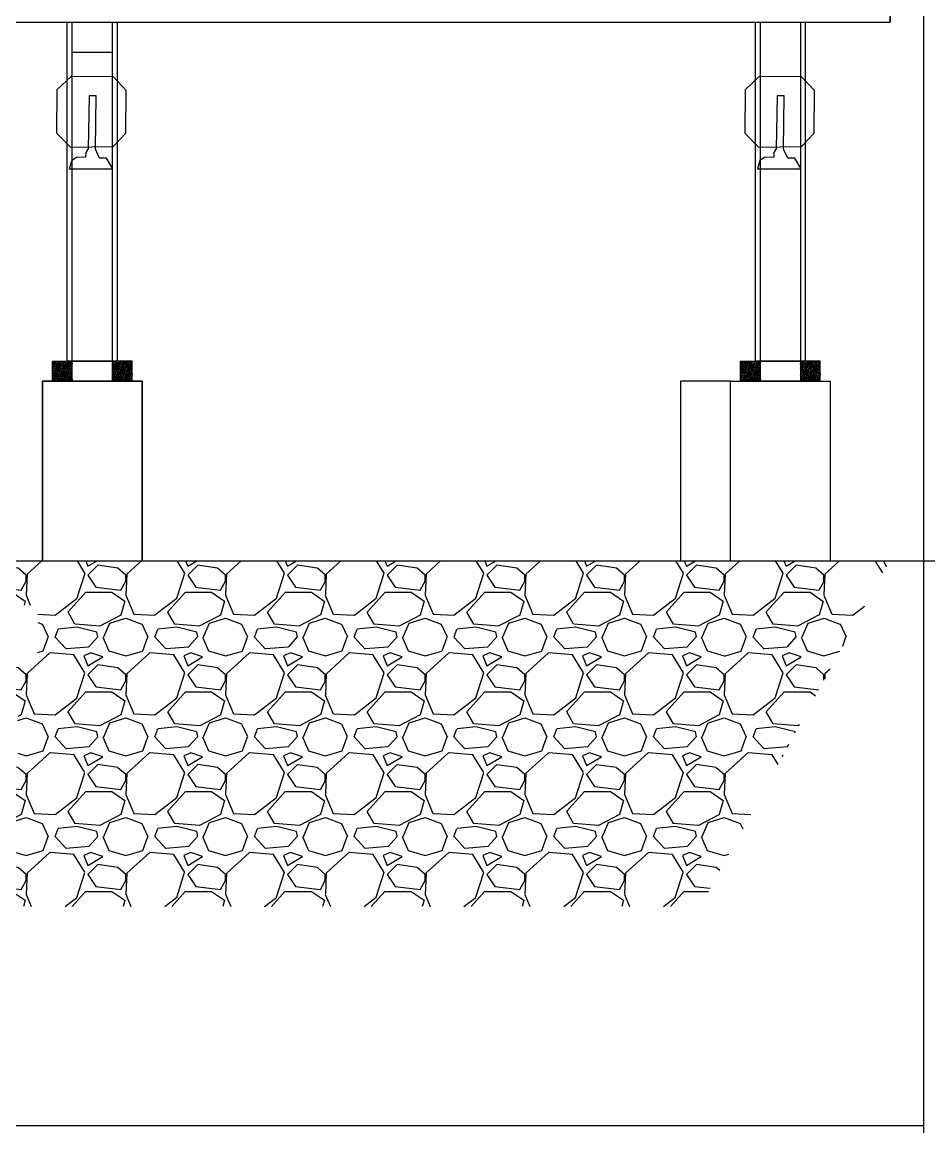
# Model space of a CAD drawing. Header units: inches. Extents: x 1 to 3312, y -950 to 1520.
# Drawn here: x 2640 to 2821.9, y 417.2 to 638.7 of the extents above; entities that cross this region are included whole.
import ezdxf

# ---------------------------------------------------------------- set-up
doc = ezdxf.new("R2010")
doc.units = ezdxf.units.IN
doc.header["$MEASUREMENT"] = 0
doc.layers.add('Symbols', color=7, linetype='Continuous')

# ---------------------------------------------------------------- blocks, each defined once
blk = doc.blocks.new('WALL_1')
at = {"layer": 'Symbols'}
for points in [[(5.026474, -3.99337), (4.567749, 4.577911), (1.784088, 7.009254), (-6.792984, 6.736977), (-9.413773, 4.040749), (-9.144516, -4.443169), (-6.35202, -7.154274), (2.318344, -6.879044)], [(9.414139, -4.040749), (9.042755, 4.719955), (6.939926, 3.346664), (6.984283, 1.948196), (5.239517, 1.052925), (-5.481857, 0.712555), (-5.4375, -0.685867), (5.193741, -0.441742), (5.954315, -0.884216), (6.886642, -0.854622), (7.039032, -2.716232), (7.721237, -3.627823)]]:
    blk.add_lwpolyline(points, close=True, dxfattribs=at)

msp = doc.modelspace()

# ---------------------------------------------------------------- hatches: boundary and pattern name
at = {"ltscale": 0.5, "true_color": 0x939598}
h = msp.add_hatch(dxfattribs=at)
h.set_pattern_fill('ANSI36', color=252, scale=2)
h.set_pattern_definition([(45, (-11061.16056, -4572.54494), (0.1325825215, 0.486135912), [0.625, -0.125, 0, -0.125])])
h.paths.add_polyline_path([(2650.08404, 570.73819), (2646.08404, 570.73819), (2646.08404, 566.73819), (2650.08404, 566.73819)])
h.paths.add_polyline_path([(2662.08404, 570.73819), (2658.08404, 570.73819), (2658.08404, 566.73819), (2662.08404, 566.73819)])
h = msp.add_hatch(dxfattribs=at)
h.set_pattern_fill('ANSI36', color=252, scale=2)
h.set_pattern_definition([(45, (-10923.16056, -4572.54494), (0.1325825215, 0.486135912), [0.625, -0.125, 0, -0.125])])
h.paths.add_polyline_path([(2788.08404, 570.73819), (2784.08404, 570.73819), (2784.08404, 566.73819), (2788.08404, 566.73819)])
h.paths.add_polyline_path([(2800.08404, 570.73819), (2796.08404, 570.73819), (2796.08404, 566.73819), (2800.08404, 566.73819)])
at = {"ltscale": 0.5, "true_color": 0xc7c8ca}
h = msp.add_hatch(dxfattribs=at)
h.set_pattern_fill('GRAVEL', color=9, scale=20)
h.set_pattern_definition([(228.012788, (-12964.9018, 4415.3088), (-160, -180), [2.69072, -266.38176]), (184.969741, (-12966.7018, 4413.3088), (240, 20), [4.61736, -457.118495]), (132.510447, (-12971.3018, 4412.9088), (200, -220), [3.25576, -322.320652]), (267.273689, (-12979.1018, 4407.9088), (20, 400), [4.20476, -416.27116]), (292.833654, (-12979.3018, 4403.7088), (-100, 240), [4.1231, -408.187463]), (357.273689, (-12977.7018, 4399.9088), (-400, 20), [4.20476, -416.27116]), (37.6942405, (-12973.5018, 4399.7088), (-260, -200), [5.56058, -550.49697]), (72.2553284, (-12969.1018, 4403.1088), (140, 440), [5.24976, -519.72643]), (121.4295656, (-12967.5018, 4408.1088), (-160, 260), [4.219, -417.681462]), (175.236358, (-12969.7018, 4411.7088), (220, -20), [4.81664, -236.015252]), (222.397438, (-12974.5018, 4412.1088), (-240, -220), [6.22896, -616.6675]), (138.814075, (-12959.3018, 4407.7088), (-140, 120), [2.12602, -210.476896]), (171.4692344, (-12960.9018, 4409.1088), (260, -40), [4.04474, -400.430228]), (225, (-12964.902, 4409.709), (-2e-15, -20), [2.82842, -25.455851]), (203.19859, (-12966.3018, 4412.1088), (100, 40), [1.52316, -150.792302]), (291.80141, (-12967.7018, 4411.5088), (-20, 60), [2.15406, -105.549236]), (30.963757, (-12966.9018, 4409.5088), (60, 40), [3.49858, -113.120458]), (161.56505, (-12963.902, 4411.309), (40, -20), [2.52982, -60.715733]), (16.38954, (-12979.3018, 4411.5088), (200, 60), [3.544, -350.856903]), (70.346176, (-12975.9018, 4412.5088), (-80, -220), [2.97322, -294.348155]), (293.19859, (-12963.9018, 4415.3088), (-40, 100), [3.0463, -149.269162]), (343.61046, (-12962.7018, 4412.5088), (-200, 60), [3.544, -350.856903]), (339.443955, (-12979.3018, 4399.1088), (-100, 40), [3.4176, -167.462475]), (294.775141, (-12976.1018, 4397.9088), (-100, 220), [2.86356, -283.492861]), (66.80141, (-12963.7018, 4395.3088), (40, 100), [3.0463, -149.269162]), (17.354025, (-12962.5018, 4398.1088), (-260, -80), [3.35262, -331.908472]), (69.443955, (-12973.5018, 4395.3088), (-40, -100), [1.7088, -169.171275]), (101.309932, (-12964.9018, 4395.3088), (-20, 80), [1.0198, -100.96059]), (165.963757, (-12965.102, 4396.309), (60, -20), [4.1231, -78.339013]), (186.009006, (-12969.1018, 4397.3088), (200, 20), [3.821, -378.278463]), (303.690068, (-12966.902, 4407.709), (-20, 40), [2.88444, -69.226586]), (353.1572266, (-12965.3018, 4405.3088), (340, -40), [5.03588, -498.551252]), (60.945396, (-12960.3018, 4404.7088), (-80, -140), [2.05912, -203.853483]), (90, (-12959.302, 4406.509), (-20, 20), [1.2, -18.8]), (120.256437, (-12969.5018, 4397.9088), (80, -140), [2.77848, -275.0704]), (48.012788, (-12970.9018, 4400.3088), (160, 180), [5.38144, -263.69104]), (0, (-12967.302, 4404.309), (20, 20), [5.2, -14.8]), (325.3048465, (-12962.1018, 4404.3088), (200, -140), [3.16228, -313.065486]), (254.054604, (-12959.5018, 4402.5088), (-20, -80), [2.91204, -142.690158]), (207.6459754, (-12960.3018, 4399.7088), (-380, -200), [4.7413, -469.389484]), (175.426079, (-12964.5018, 4397.5088), (-260, 20), [5.01598, -496.581468])])
h.paths.add_polyline_path([(2813.94192, 530.73819), (2628.08488, 530.73819), (2628.08488, 461.37653), (2776.01812, 461.37653)])
h.paths.add_polyline_path([(2626.79366, 511.5506), (2643.20225, 511.5506), (2643.20225, 521.85415), (2626.79366, 521.85415)])
h.paths.add_polyline_path([(2631.41678, 490.50797), (2639.13506, 490.50797), (2639.13506, 500.81152), (2631.41678, 500.81152)], flags=16)

# ---------------------------------------------------------------- linework, layer by layer
at = {"ltscale": 0.5}
for p, q in [((2814.08404, 654.40485), (2814.08404, 638.73819)), ((2628.08488, 530.73819), (2829.85843, 530.73819))]:
    msp.add_line(p, q, dxfattribs=at)
at = {"color": 0, "ltscale": 0.5}
msp.add_line((2064.43778, 417.51294), (2820.87586, 417.51294), dxfattribs=at)
msp.add_lwpolyline([(2820.87586, 130.94133), (2820.87586, 704.47347), (2064.43778, 704.32323), (2064.43778, 130.70266), (2820.87586, 130.8529)], dxfattribs=at)
at = {"color": 252, "ltscale": 0.5, "true_color": 0x939598}
for points in [[(2814.08404, 650.73819), (2632.08404, 650.73819), (2632.08404, 638.73819), (2814.08404, 638.73819), (2814.08404, 654.40485)], [(2650.08404, 566.73819), (2650.08404, 632.73819), (2658.08404, 632.73819), (2658.08404, 566.73819)], [(2650.08404, 566.73819), (2646.08404, 566.73819), (2646.08404, 570.73819), (2658.08404, 570.73819)], [(2658.08404, 566.73819), (2662.08404, 566.73819), (2662.08404, 570.73819), (2658.08404, 570.73819)], [(2788.08404, 566.73819), (2784.08404, 566.73819), (2784.08404, 570.73819), (2796.08404, 570.73819)], [(2796.08404, 566.73819), (2800.08404, 566.73819), (2800.08404, 570.73819), (2796.08404, 570.73819)], [(2664.08404, 530.73819), (2664.08404, 566.73819), (2644.08404, 566.73819), (2644.08404, 530.73819)], [(2644.08404, 530.73819), (2644.08404, 566.73819), (2664.08404, 566.73819), (2664.08404, 530.73819)], [(2650.08404, 566.73819), (2658.08404, 566.73819)], [(2782.08404, 566.73819), (2772.08404, 566.73819), (2772.08404, 530.73819)], [(2782.08404, 530.73819), (2782.08404, 566.73819), (2788.08404, 566.73819)], [(2782.08404, 530.73819), (2782.08404, 566.73819), (2802.08404, 566.73819), (2802.08404, 530.73819)], [(2788.08404, 566.73819), (2796.08404, 566.73819)]]:
    msp.add_lwpolyline(points, dxfattribs=at)
for points in [[(2649.08404, 638.73819), (2659.08404, 638.73819), (2659.08404, 570.73819), (2649.08404, 570.73819)], [(2658.08404, 566.73819), (2650.08404, 566.73819), (2650.08404, 638.73819), (2658.08404, 638.73819)], [(2787.08404, 638.73819), (2797.08404, 638.73819), (2797.08404, 570.73819), (2787.08404, 570.73819)], [(2796.08404, 566.73819), (2788.08404, 566.73819), (2788.08404, 638.73819), (2796.08404, 638.73819)]]:
    msp.add_lwpolyline(points, close=True, dxfattribs=at)

# ---------------------------------------------------------------- block references
at = {"color": 252, "ltscale": 0.5, "true_color": 0x939598, "rotation": 267.6377077215376}
for p in [(2653.90261, 618.52138), (2791.90261, 618.52138)]:
    msp.add_blockref('WALL_1', p, dxfattribs=at)

doc.saveas('drawing.dxf')
